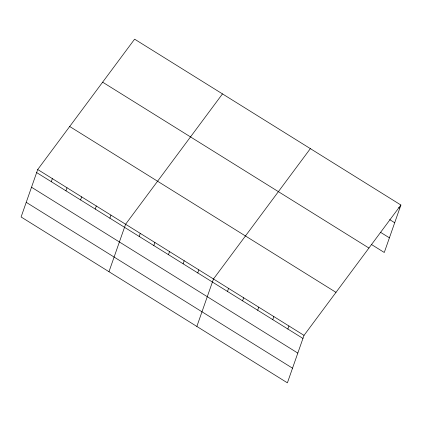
<?xml version="1.0" encoding="UTF-8"?>
<svg xmlns="http://www.w3.org/2000/svg" width="422" height="422" viewBox="0 0 422 422"><rect width="100%" height="100%" fill="white"/><g stroke="black" fill="none" stroke-linecap="round" stroke-linejoin="round"><path stroke-width="0.63" d="M37.722 169.512L21.1 216.977L287.393 382.833L304.019 335.369L400.9 205.023L134.607 39.167L37.722 169.512L304.019 335.369M51.294 181.703L52.37 178.633M65.943 190.823L67.014 187.753M80.586 199.944L81.662 196.879M95.235 209.064L96.306 205.999M109.878 218.19L110.954 215.12M108.976 271.71L125.598 224.246L222.484 93.9M139.17 236.431L140.246 233.366M153.819 245.557L154.89 242.486M168.462 254.677L169.538 251.612M183.111 263.797L184.187 260.733M197.754 272.923L198.831 269.853M196.852 326.443L213.479 278.979L310.36 148.628M227.495 291.444L228.566 288.374M242.581 300.839L243.658 297.774M257.673 310.239L258.749 307.174M272.765 319.639L273.836 316.569M287.851 329.039L288.928 325.969M400.9 205.023L384.278 252.488L371.423 244.48M398.706 207.392L399.824 208.088M389.664 219.609L394.697 222.742M380.465 232.269L389.406 237.839M102.636 82.179L368.928 248.036M69.693 126.495L335.991 292.356M36.651 172.577L302.943 338.433M31.518 187.231L297.811 353.087M26.233 202.328L292.525 368.184"/></g></svg>
